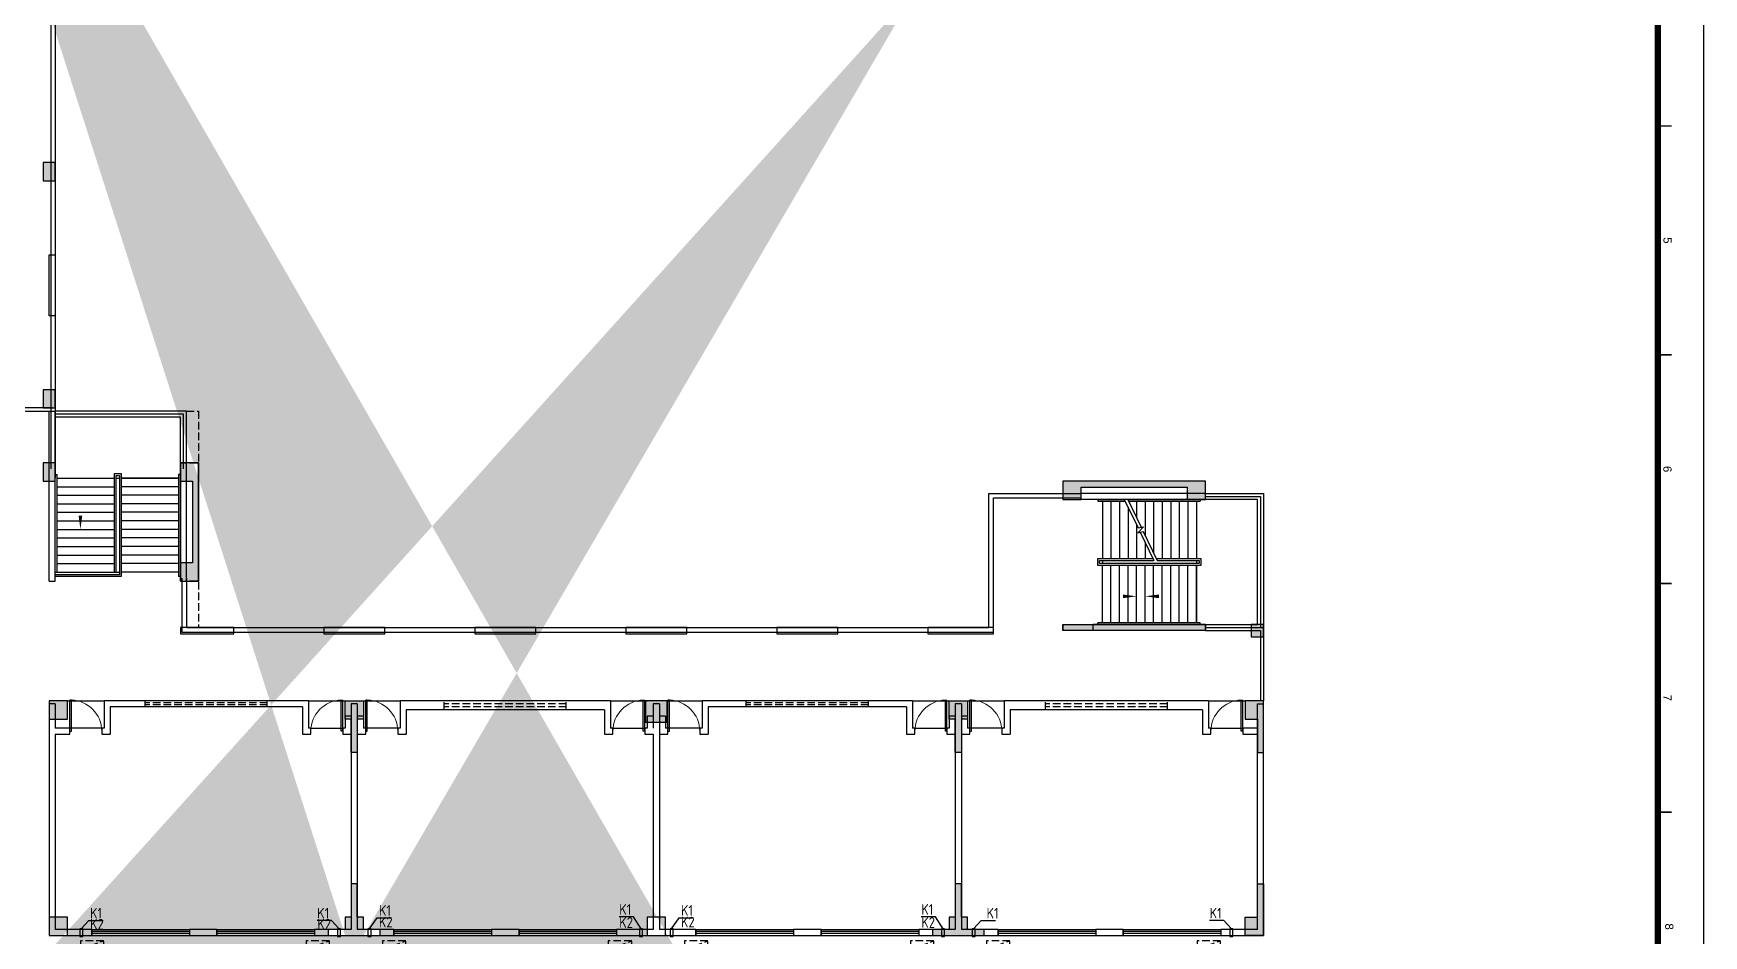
# Model space of a CAD drawing. Extents: x 129492 to 2683129, y 513162 to 1188265.
# Drawn here: x 551464 to 606205, y 578055 to 607638 of the extents above; entities that cross this region are included whole.
import ezdxf
from ezdxf.enums import TextEntityAlignment as Align

# ---------------------------------------------------------------- set-up
doc = ezdxf.new("R2010")
doc.units = 0
doc.header["$LTSCALE"] = 1000
doc.header["$MEASUREMENT"] = 0
doc.linetypes.add('DASH', pattern=[0.35, 0.25, -0.1])
for name, color, linetype in [('3#楼柱网$0$COLS', 6, 'Continuous'), ('3#楼柱网$0$COLS-HATH', 8, 'Continuous'), ('A-DOOR', 2, 'Continuous'), ('A-HRAL', 104, 'Continuous'), ('A-OVER', 23, 'Continuous'), ('A-STRS', 2, 'Continuous'), ('A-WALL', 4, 'Continuous'), ('A-WALL-HATH', 8, 'Continuous'), ('A-WIND', 2, 'Continuous'), ('G-0-XREF', 2, 'Continuous'), ('G-ANNO-INDX', 42, 'Continuous'), ('图框CCDI_B0GA1+0.00$0$G-ANNO-TEXT', 33, 'Continuous'), ('图框CCDI_B0GA1+0.00$0$G-BORD', 3, 'Continuous')]:
    doc.layers.add(name, color=color, linetype=linetype)
doc.styles.get("Standard").update_dxf_attribs({"font": 'gbenor.shx', "bigfont": 'gbcbig.shx'})
doc.styles.add('图框CCDI_B0GA1+0.00$0$CCDI_T_G01', font='arial.ttf')

# ---------------------------------------------------------------- blocks, each defined once
blk = doc.blocks.new('A$C011D5BA5')
at = {"linetype": 'DASH'}
blk.add_line((-765, -267), (0, 0), dxfattribs=at)
blk.add_lwpolyline([(-765, -267), (0, -267), (0, 0), (-765, 0)], close=True, dxfattribs=at)
blk = doc.blocks.new('KTXT')
for points in [[(348286, 545380), (348040, 545775), (347570, 545775)], [(339386, 545380), (339633, 545744), (340103, 545744)]]:
    blk.add_lwpolyline(points)
for points in [[(339336, 545130), (339436, 545130), (339436, 545380), (339336, 545380)], [(348236, 545130), (348336, 545130), (348336, 545380), (348236, 545380)]]:
    blk.add_lwpolyline(points, close=True)
at = {"ltscale": 5}
for p in [(340577, 544984), (347978, 544984)]:
    blk.add_blockref('A$C011D5BA5', p, dxfattribs=at)
for s, p in [('K1', (339692, 545809)), ('K2', (339692, 545425)), ('K1', (347570, 545840)), ('K2', (347570, 545411))]:
    blk.add_text(s, height=350).set_placement(p)
blk = doc.blocks.new('13')
for points in [[(0, 0), (100, 0), (100, 250), (0, 250)], [(8450, 0), (8550, 0), (8550, 250), (8450, 250)]]:
    blk.add_lwpolyline(points, close=True)
for points in [[(50, 250), (297, 520), (766, 520)], [(8500, 250), (8253, 520), (7784, 520)]]:
    blk.add_lwpolyline(points)
at = {"ltscale": 5}
for p in [(791, -146), (8192, -146)]:
    blk.add_blockref('A$C011D5BA5', p, dxfattribs=at)
for s, p in [('K1', (339, 585)), ('K2', (339, 225)), ('K1', (7784, 585)), ('K2', (7788, 225))]:
    blk.add_text(s, height=350).set_placement(p)
blk = doc.blocks.new('12')
for points in [[(-8550, 0), (-8450, 0), (-8450, 250), (-8550, 250)], [(-100, 0), (0, 0), (0, 250), (-100, 250)]]:
    blk.add_lwpolyline(points, close=True)
for points in [[(-8500, 250), (-8253, 520), (-7784, 520)], [(-50, 250), (-297, 520), (-766, 520)]]:
    blk.add_lwpolyline(points)
at = {"ltscale": 5}
for p in [(-7309, -146), (-408, -146)]:
    blk.add_blockref('A$C011D5BA5', p, dxfattribs=at)
for p in [(-8077, 585), (-766, 585)]:
    blk.add_text('K1', height=350).set_placement(p)
blk = doc.blocks.new('ktw1')
for name, p in [('13', (24300, -41425)), ('KTXT', (-305586, -586557)), ('KTXT', (-295686, -586557)), ('12', (62100, -41425))]:
    blk.add_blockref(name, p)
blk = doc.blocks.new('图框CCDI_B0GA1+0.00')
at = {"layer": '图框CCDI_B0GA1+0.00$0$G-BORD'}
blk.add_lwpolyline([(0, 59400), (84100, 59400), (84100, 0), (0, 0)], close=True, dxfattribs=at)
at = {"layer": '图框CCDI_B0GA1+0.00$0$G-BORD', "const_width": 140}
blk.add_lwpolyline([(3300, 58400), (83100, 58400), (83100, 1000), (3300, 1000)], close=True, dxfattribs=at)
at = {"layer": '图框CCDI_B0GA1+0.00$0$G-BORD', "const_width": 35}
for points in [[(23300, 58400), (23300, 58700)], [(28300, 58400), (28300, 58700)], [(33300, 58400), (33300, 58700)], [(38300, 58400), (38300, 58700)]]:
    blk.add_lwpolyline(points, dxfattribs=at)
at = {"layer": '图框CCDI_B0GA1+0.00$0$G-ANNO-TEXT', "style": '图框CCDI_B0GA1+0.00$0$CCDI_T_G01'}
for s, p in [('5', (25800, 58613)), ('6', (30800, 58610)), ('7', (35800, 58612)), ('8', (40800, 58650))]:
    blk.add_text(s, height=180, dxfattribs=at).set_placement(p, align=Align.MIDDLE_CENTER)
blk = doc.blocks.new('3#楼柱网')
at = {"layer": '3#楼柱网$0$COLS-HATH'}
h = blk.add_hatch(color=256, dxfattribs=at)
h.paths.add_polyline_path([(-28327982, 42527826), (-28328207, 42527826), (-28328207, 42528476), (-28327557, 42528476), (-28327557, 42527826), (-28327782, 42527826), (-28327782, 42526776), (-28327982, 42526776)])
h.paths.add_polyline_path([(-28294907, 42579476), (-28294157, 42579476), (-28294157, 42580226), (-28294907, 42580226)], flags=16)
h.paths.add_polyline_path([(-28314482, 42588076), (-28313282, 42588076), (-28313282, 42587876), (-28313882, 42587876), (-28313882, 42587476), (-28314282, 42587476), (-28314282, 42586826), (-28314482, 42586826)], flags=17)
h.paths.add_polyline_path([(-28275082, 42556376), (-28274682, 42556376), (-28274682, 42556776), (-28275082, 42556776)], flags=17)
h.paths.add_polyline_path([(-28275082, 42523476), (-28274682, 42523476), (-28274682, 42523876), (-28275082, 42523876)], flags=17)
h.paths.add_polyline_path([(-28314682, 42543026), (-28314282, 42543026), (-28314282, 42543626), (-28314682, 42543626)], flags=17)
h.paths.add_polyline_path([(-28318582, 42542976), (-28317882, 42542976), (-28317882, 42543676), (-28318582, 42543676)], flags=17)
h.paths.add_polyline_path([(-28325382, 42543026), (-28324782, 42543026), (-28324782, 42543626), (-28325382, 42543626)], flags=17)
h.paths.add_polyline_path([(-28325382, 42534626), (-28325382, 42536226), (-28325182, 42536226), (-28325182, 42535226), (-28324782, 42535226), (-28324782, 42534826), (-28323682, 42534826), (-28323682, 42534626)], flags=17)
h.paths.add_polyline_path([(-28318082, 42533926), (-28317682, 42533926), (-28317682, 42534526), (-28318082, 42534526)], flags=17)
h.paths.add_polyline_path([(-28314682, 42533926), (-28314282, 42533926), (-28314282, 42534526), (-28314682, 42534526)], flags=17)
h.paths.add_polyline_path([(-28314682, 42534626), (-28314282, 42534626), (-28314282, 42535226), (-28314682, 42535226)], flags=17)
h.paths.add_polyline_path([(-28318482, 42534626), (-28317882, 42534626), (-28317882, 42535226), (-28318482, 42535226)], flags=17)
h.paths.add_polyline_path([(-28328732, 42520776), (-28327032, 42520776), (-28327032, 42520976), (-28327582, 42520976), (-28327582, 42521376), (-28327782, 42521376), (-28327982, 42521376), (-28327982, 42521376), (-28328182, 42521376), (-28328182, 42520976), (-28328732, 42520976)])
h.paths.add_polyline_path([(-28314682, 42524976), (-28314282, 42524976), (-28314282, 42525576), (-28314682, 42525576)], flags=17)
h.paths.add_polyline_path([(-28285532, 42513676), (-28283832, 42513676), (-28283832, 42513876), (-28284382, 42513876), (-28284382, 42514276), (-28284582, 42514276), (-28284582, 42515376), (-28284782, 42515376), (-28284782, 42514276), (-28284982, 42514276), (-28284982, 42513876), (-28285532, 42513876)], flags=17)
h.paths.add_polyline_path([(-28305332, 42513676), (-28303632, 42513676), (-28303632, 42513876), (-28304182, 42513876), (-28304182, 42514276), (-28304382, 42514276), (-28304382, 42515376), (-28304582, 42515376), (-28304582, 42514276), (-28304782, 42514276), (-28304782, 42513876), (-28305332, 42513876)], flags=17)
h.paths.add_polyline_path([(-28309782, 42528656), (-28309782, 42525576), (-28310182, 42525576), (-28310182, 42524976), (-28309582, 42524976), (-28309582, 42529256), (-28310182, 42529256), (-28310182, 42528656)], flags=17)
h.paths.add_polyline_path([(-28281262, 42528576), (-28281262, 42528576), (-28281262, 42528576), (-28281262, 42527976), (-28280662, 42527976), (-28280662, 42528376), (-28277182, 42528376), (-28277182, 42527976), (-28276582, 42527976), (-28276582, 42528576)], flags=17)
h.paths.add_polyline_path([(-28314682, 42528656), (-28314282, 42528656), (-28314282, 42529256), (-28314682, 42529256)], flags=17)
h.paths.add_polyline_path([(-28318482, 42527876), (-28317882, 42527876), (-28317882, 42528476), (-28318482, 42528476)], flags=17)
h.paths.add_polyline_path([(-28274682, 42521376), (-28275282, 42521376), (-28275282, 42520776), (-28274882, 42520776), (-28274882, 42519676), (-28274682, 42519676), (-28274682, 42520776)], flags=17)
h.paths.add_polyline_path([(-28337882, 42528476), (-28337282, 42528476), (-28337282, 42527876), (-28337682, 42527876), (-28337682, 42526776), (-28337882, 42526776), (-28337882, 42527876)])
h.paths.add_polyline_path([(-28337882, 42520776), (-28337282, 42520776), (-28337282, 42521376), (-28337682, 42521376), (-28337682, 42522476), (-28337882, 42522476), (-28337882, 42521376)])
h.paths.add_polyline_path([(-28318082, 42513676), (-28318082, 42515676), (-28317782, 42515676), (-28317782, 42513676)])
h.paths.add_polyline_path([(-28304782, 42521376), (-28304182, 42521376), (-28304182, 42520776), (-28304382, 42520776), (-28304382, 42519676), (-28304582, 42519676), (-28304582, 42520776), (-28304782, 42520776)], flags=17)
h.paths.add_polyline_path([(-28284982, 42521376), (-28284382, 42521376), (-28284382, 42520776), (-28284582, 42520776), (-28284582, 42519676), (-28284782, 42519676), (-28284782, 42520776), (-28284982, 42520776)], flags=17)
h.paths.add_polyline_path([(-28294932, 42520676), (-28294232, 42520676), (-28294232, 42521376), (-28294932, 42521376)], flags=17)
h.paths.add_polyline_path([(-28314482, 42520776), (-28313882, 42520776), (-28313882, 42521376), (-28314482, 42521376)], flags=17)
h.paths.add_polyline_path([(-28318482, 42520776), (-28317882, 42520776), (-28317882, 42521376), (-28318482, 42521376)], flags=17)
h.paths.add_polyline_path([(-28294882, 42513676), (-28294282, 42513676), (-28294282, 42514276), (-28294882, 42514276)], flags=17)
h.paths.add_polyline_path([(-28314482, 42513676), (-28313882, 42513676), (-28313882, 42514276), (-28314482, 42514276)])
h.paths.add_polyline_path([(-28328732, 42563776), (-28327032, 42563776), (-28327032, 42563576), (-28327582, 42563576), (-28327582, 42563176), (-28327782, 42563176), (-28327982, 42563176), (-28327982, 42563176), (-28328182, 42563176), (-28328182, 42563576), (-28328732, 42563576)])
h.paths.add_polyline_path([(-28278482, 42579476), (-28277982, 42579476), (-28277982, 42579976), (-28278482, 42579976), (-28278482, 42579676), (-28279682, 42579676), (-28279682, 42579476)], flags=17)
h.paths.add_polyline_path([(-28325382, 42549926), (-28325382, 42548326), (-28325182, 42548326), (-28325182, 42549326), (-28324782, 42549326), (-28324782, 42549726), (-28323682, 42549726), (-28323682, 42549926)], flags=17)
h.paths.add_polyline_path([(-28285532, 42546576), (-28283832, 42546576), (-28283832, 42546776), (-28284382, 42546776), (-28284382, 42547176), (-28284582, 42547176), (-28284582, 42548276), (-28284782, 42548276), (-28284782, 42547176), (-28284982, 42547176), (-28284982, 42546776), (-28285532, 42546776)], flags=17)
h.paths.add_polyline_path([(-28309782, 42561476), (-28309782, 42558796), (-28310182, 42558796), (-28310182, 42558196), (-28309582, 42558196), (-28309582, 42562076), (-28310182, 42562076), (-28310182, 42561476)], flags=17)
h.paths.add_polyline_path([(-28281262, 42561476), (-28281262, 42561476), (-28281262, 42561476), (-28281262, 42560876), (-28280662, 42560876), (-28280662, 42561276), (-28277182, 42561276), (-28277182, 42560876), (-28276582, 42560876), (-28276582, 42561476)], flags=17)
h.paths.add_polyline_path([(-28318082, 42563876), (-28317682, 42563876), (-28317682, 42564476), (-28318082, 42564476)], flags=17)
h.paths.add_polyline_path([(-28314682, 42563876), (-28314282, 42563876), (-28314282, 42564476), (-28314682, 42564476)], flags=17)
h.paths.add_polyline_path([(-28322370, 42584799), (-28322052, 42585042), (-28321688, 42584565), (-28322005, 42584322)], flags=17)
h.paths.add_polyline_path([(-28274682, 42554276), (-28275282, 42554276), (-28275282, 42553676), (-28274882, 42553676), (-28274882, 42552576), (-28274682, 42552576), (-28274682, 42553676)], flags=17)
h.paths.add_polyline_path([(-28304782, 42554276), (-28304182, 42554276), (-28304182, 42553676), (-28304382, 42553676), (-28304382, 42552576), (-28304582, 42552576), (-28304582, 42553676), (-28304782, 42553676)], flags=17)
h.paths.add_polyline_path([(-28284982, 42554276), (-28284382, 42554276), (-28284382, 42553676), (-28284582, 42553676), (-28284582, 42552576), (-28284782, 42552576), (-28284782, 42553676), (-28284982, 42553676)], flags=17)
h.paths.add_polyline_path([(-28294932, 42553576), (-28294232, 42553576), (-28294232, 42554276), (-28294932, 42554276)], flags=17)
h.paths.add_polyline_path([(-28314482, 42553676), (-28313882, 42553676), (-28313882, 42554276), (-28314482, 42554276)], flags=17)
h.paths.add_polyline_path([(-28337882, 42556076), (-28337282, 42556076), (-28337282, 42556676), (-28337682, 42556676), (-28337682, 42557776), (-28337882, 42557776), (-28337882, 42556676)])
h.paths.add_polyline_path([(-28327982, 42556726), (-28328207, 42556726), (-28328207, 42556076), (-28327557, 42556076), (-28327557, 42556726), (-28327782, 42556726), (-28327782, 42557776), (-28327982, 42557776)])
h.paths.add_polyline_path([(-28318482, 42556076), (-28317882, 42556076), (-28317882, 42556676), (-28318482, 42556676)], flags=17)
h.paths.add_polyline_path([(-28318482, 42549326), (-28317882, 42549326), (-28317882, 42549926), (-28318482, 42549926)], flags=17)
h.paths.add_polyline_path([(-28274682, 42546576), (-28275282, 42546576), (-28275282, 42547176), (-28274882, 42547176), (-28274882, 42548276), (-28274682, 42548276), (-28274682, 42547176)], flags=17)
h.paths.add_polyline_path([(-28305332, 42546576), (-28303632, 42546576), (-28303632, 42546776), (-28304182, 42546776), (-28304182, 42547176), (-28304382, 42547176), (-28304382, 42548276), (-28304582, 42548276), (-28304582, 42547176), (-28304782, 42547176), (-28304782, 42546776), (-28305332, 42546776)], flags=16)
h.paths.add_polyline_path([(-28294882, 42546576), (-28294282, 42546576), (-28294282, 42547176), (-28294882, 42547176)], flags=17)
h.paths.add_polyline_path([(-28314482, 42546576), (-28313882, 42546576), (-28313882, 42547176), (-28314482, 42547176)], flags=17)
h.paths.add_polyline_path([(-28314682, 42571326), (-28314282, 42571326), (-28314282, 42571926), (-28314682, 42571926)], flags=17)
h.paths.add_polyline_path([(-28314682, 42561476), (-28314282, 42561476), (-28314282, 42562076), (-28314682, 42562076)], flags=17)
h.paths.add_polyline_path([(-28304782, 42579476), (-28304182, 42579476), (-28304182, 42580076), (-28304382, 42580076), (-28304382, 42581176), (-28304582, 42581176), (-28304582, 42580076), (-28304782, 42580076)], flags=17)
h.paths.add_polyline_path([(-28284382, 42579676), (-28284382, 42580076), (-28284582, 42580076), (-28284582, 42581176), (-28284782, 42581176), (-28284782, 42580076), (-28284982, 42580076), (-28284982, 42579476), (-28283982, 42579476), (-28283982, 42579676)], flags=17)
h.paths.add_polyline_path([(-28314482, 42579476), (-28313882, 42579476), (-28313882, 42580076), (-28314482, 42580076)], flags=17)
h.paths.add_polyline_path([(-28318082, 42571326), (-28317682, 42571326), (-28317682, 42571926), (-28318082, 42571926)], flags=17)
h.paths.add_polyline_path([(-28337882, 42563776), (-28337282, 42563776), (-28337282, 42563176), (-28337682, 42563176), (-28337682, 42562076), (-28337882, 42562076), (-28337882, 42563176)])
h.paths.add_polyline_path([(-28318482, 42563176), (-28317882, 42563176), (-28317882, 42563776), (-28318482, 42563776)], flags=17)
h.paths.add_polyline_path([(-28304782, 42588076), (-28304182, 42588076), (-28304182, 42587476), (-28304382, 42587476), (-28304382, 42586376), (-28304582, 42586376), (-28304582, 42587476), (-28304782, 42587476)], flags=17)
h.paths.add_polyline_path([(-28284982, 42588076), (-28284382, 42588076), (-28284382, 42587476), (-28284582, 42587476), (-28284582, 42586376), (-28284782, 42586376), (-28284782, 42587476), (-28284982, 42587476)], flags=17)
h.paths.add_polyline_path([(-28294882, 42587476), (-28294282, 42587476), (-28294282, 42588076), (-28294882, 42588076)], flags=17)
h.paths.add_polyline_path([(-28274882, 42579976), (-28274882, 42581176), (-28274682, 42581176), (-28274682, 42579476), (-28275182, 42579476), (-28275182, 42579976)], flags=17)
edge = h.paths.add_edge_path(flags=17)
edge.add_line((-28281262, 42523676), (-28276582, 42523676))
edge.add_line((-28276582, 42523676), (-28276582, 42523876))
edge.add_line((-28276582, 42523876), (-28276982, 42523876))
edge.add_line((-28276982, 42523876), (-28280862, 42523876))
edge.add_line((-28280862, 42523876), (-28281262, 42523876))
edge.add_line((-28281262, 42523876), (-28281262, 42523676))
edge.add_line((-28281262, 42523676), (-28280862, 42523676))
h.paths.add_polyline_path([(-28281262, 42556776), (-28280862, 42556776), (-28276982, 42556776), (-28276582, 42556776), (-28276582, 42556576), (-28281262, 42556576)], flags=17)
h.paths.add_polyline_path([(-28278182, 42586776), (-28278382, 42586776), (-28278382, 42586376), (-28277982, 42586376), (-28277982, 42587676), (-28277982, 42588076), (-28278382, 42588076), (-28278382, 42587676), (-28278182, 42587676)], flags=17)
edge = h.paths.add_edge_path(flags=17)
edge.add_line((-28274682, 42587176), (-28274682, 42585476))
edge.add_line((-28274682, 42585476), (-28274882, 42585476))
edge.add_line((-28274882, 42585476), (-28274882, 42586776))
edge.add_line((-28274882, 42586776), (-28275082, 42586776))
edge.add_line((-28275082, 42586776), (-28275082, 42587176))
edge.add_line((-28275082, 42587176), (-28274682, 42587176))
edge.add_line((-28274682, 42587176), (-28274682, 42586776))
edge = h.paths.add_edge_path(flags=17)
edge.add_line((-28318082, 42580076), (-28318082, 42579476))
edge.add_line((-28318082, 42579476), (-28317682, 42579476))
edge.add_line((-28317682, 42579476), (-28317682, 42580076))
edge.add_line((-28317682, 42580076), (-28317882, 42580076))
edge.add_line((-28317882, 42580076), (-28317882, 42581176))
edge.add_line((-28317882, 42581176), (-28318082, 42581176))
edge.add_line((-28318082, 42581176), (-28318082, 42579476))
h.paths.add_polyline_path([(-28318082, 42579476), (-28317682, 42579476), (-28317682, 42580076), (-28317882, 42580076), (-28317882, 42581176), (-28318082, 42581176)], flags=16)
edge = h.paths.add_edge_path()
edge.add_line((-28324782, 42534626), (-28324782, 42534626))
edge.add_line((-28324782, 42534626), (-28325382, 42534626))
edge.add_line((-28325382, 42534626), (-28325382, 42535226))
edge.add_line((-28281262, 42523876), (-28281262, 42523676))
edge.add_line((-28274782, 42513676), (-28275682, 42513676))
edge.add_line((-28275682, 42513676), (-28275682, 42513876))
edge.add_line((-28275682, 42513876), (-28275282, 42513876))
edge.add_line((-28275282, 42513876), (-28275282, 42514276))
edge.add_line((-28275282, 42514276), (-28274882, 42514276))
edge.add_line((-28274882, 42514276), (-28274882, 42515376))
edge.add_line((-28274882, 42515376), (-28274682, 42515376))
edge.add_line((-28274682, 42515376), (-28274682, 42514276))
edge.add_line((-28274682, 42514276), (-28274682, 42513676))
edge.add_line((-28274682, 42513676), (-28275282, 42513676))
edge.add_line((-28318082, 42588076), (-28317718, 42587599))
edge.add_line((-28317718, 42587599), (-28318036, 42587356))
edge.add_line((-28318036, 42587356), (-28318400, 42587833))
edge.add_line((-28318400, 42587833), (-28318082, 42588076))
edge.add_line((-28304782, 42546576), (-28304182, 42546576))
edge.add_line((-28284982, 42579476), (-28284382, 42579476))
at = {"layer": '3#楼柱网$0$COLS'}
for points in [[(-28314682, 42571326), (-28314282, 42571326), (-28314282, 42571926), (-28314682, 42571926)], [(-28314682, 42563876), (-28314282, 42563876), (-28314282, 42564476), (-28314682, 42564476)], [(-28314682, 42561476), (-28314282, 42561476), (-28314282, 42562076), (-28314682, 42562076)], [(-28275082, 42556376), (-28274682, 42556376), (-28274682, 42556776), (-28275082, 42556776)], [(-28314482, 42553676), (-28313882, 42553676), (-28313882, 42554276), (-28314482, 42554276)], [(-28294932, 42553576), (-28294232, 42553576), (-28294232, 42554276), (-28294932, 42554276)], [(-28314482, 42546576), (-28313882, 42546576), (-28313882, 42547176), (-28314482, 42547176)], [(-28294882, 42546576), (-28294282, 42546576), (-28294282, 42547176), (-28294882, 42547176)]]:
    blk.add_lwpolyline(points, close=True, dxfattribs=at)
for points in [[(-28309782, 42561476), (-28309782, 42558796), (-28310182, 42558796), (-28310182, 42558196), (-28309582, 42558196), (-28309582, 42562076), (-28309582, 42562076), (-28310182, 42562076), (-28310182, 42561476), (-28309782, 42561476)], [(-28281262, 42561476), (-28281262, 42561476), (-28281262, 42561476), (-28281262, 42560876), (-28280662, 42560876), (-28280662, 42561276), (-28277182, 42561276), (-28277182, 42560876), (-28276582, 42560876), (-28276582, 42561476), (-28281262, 42561476)], [(-28281262, 42556576), (-28281262, 42556776), (-28280862, 42556776), (-28280862, 42556776), (-28276982, 42556776), (-28276982, 42556776), (-28276582, 42556776), (-28276582, 42556576), (-28281262, 42556576)], [(-28281262, 42556776), (-28281262, 42556576)], [(-28304782, 42554276), (-28304182, 42554276), (-28304182, 42553676), (-28304382, 42553676), (-28304382, 42552576), (-28304582, 42552576), (-28304582, 42553676), (-28304782, 42553676), (-28304782, 42554276)], [(-28284982, 42554276), (-28284382, 42554276), (-28284382, 42553676), (-28284582, 42553676), (-28284582, 42552576), (-28284782, 42552576), (-28284782, 42553676), (-28284982, 42553676), (-28284982, 42554276)], [(-28274682, 42554276), (-28275282, 42554276), (-28275282, 42553676), (-28274882, 42553676), (-28274882, 42552576), (-28274682, 42552576), (-28274682, 42553676), (-28274682, 42553676), (-28274682, 42554276)], [(-28305332, 42546576), (-28303632, 42546576), (-28303632, 42546776), (-28304182, 42546776), (-28304182, 42547176), (-28304382, 42547176), (-28304382, 42548276), (-28304582, 42548276), (-28304582, 42547176), (-28304782, 42547176), (-28304782, 42546776), (-28305332, 42546776), (-28305332, 42546576)], [(-28285532, 42546576), (-28283832, 42546576), (-28283832, 42546776), (-28284382, 42546776), (-28284382, 42547176), (-28284582, 42547176), (-28284582, 42548276), (-28284782, 42548276), (-28284782, 42547176), (-28284982, 42547176), (-28284982, 42546776), (-28285532, 42546776), (-28285532, 42546576)], [(-28274682, 42546576), (-28275282, 42546576), (-28275282, 42547176), (-28274882, 42547176), (-28274882, 42548276), (-28274682, 42548276), (-28274682, 42547176), (-28274682, 42547176), (-28274682, 42546576)]]:
    blk.add_lwpolyline(points, dxfattribs=at)
blk = doc.blocks.new('ggfd')
at = {"layer": 'G-0-XREF', "ltscale": 5}
for points in [[(23300, 53125), (23300, 55125), (23500, 55125), (23500, 53125)], [(27600, 42700), (29350, 42700), (29350, 42900), (27600, 42900)], [(32300, 42700), (34300, 42700), (34300, 42900), (32300, 42900)], [(37250, 42700), (39250, 42700), (39250, 42900), (37250, 42900)], [(42200, 42700), (44200, 42700), (44200, 42900), (42200, 42900)], [(47150, 42700), (49150, 42700), (49150, 42900), (47150, 42900)], [(52100, 42700), (54250, 42700), (54250, 42900), (52100, 42900)]]:
    blk.add_lwpolyline(points, close=True, dxfattribs=at)
blk = doc.blocks.new('$TCHSYS$WIN2D')
for p, q in [((-0.5, 0.5), (0.5, 0.5)), ((-0.5, 0.5), (-0.5, -0.5)), ((0.5, 0.5), (0.5, -0.5)), ((0.5, 0.167), (-0.5, 0.167)), ((0.5, -0.167), (-0.5, -0.167)), ((-0.5, -0.5), (0.5, -0.5))]:
    blk.add_line(p, q)
blk = doc.blocks.new('$DorLib2D$00000001')
for p, q in [((0.45, 0.975), (0.5, 0.975)), ((0.45, 0), (0.45, 0.975)), ((0.5, 0), (0.5, 0.975)), ((0.5, 0), (0.45, 0))]:
    blk.add_line(p, q)
at = {"lineweight": 13}
blk.add_arc((0.475, 0), 0.975, 91.4693, 180, dxfattribs=at)

msp = doc.modelspace()

# ---------------------------------------------------------------- hatches: boundary and pattern name
at = {"layer": 'A-WALL-HATH'}
msp.add_hatch(color=256, dxfattribs=at).paths.add_polyline_path([(589880, 588255), (586200, 588255), (586200, 588055), (589880, 588055)])

# ---------------------------------------------------------------- linework, layer by layer
at = {"ltscale": 5}
for p, q in [((552080, 595355), (548380, 595355)), ((548580, 595255), (552180, 595255))]:
    msp.add_line(p, q, dxfattribs=at)
at = {"layer": 'A-DOOR'}
for p, q in [((553705, 584855), (552655, 584855)), ((560555, 584855), (561605, 584855)), ((563405, 584855), (562355, 584855)), ((570455, 584855), (571505, 584855)), ((573305, 584855), (572255, 584855)), ((580355, 584855), (581405, 584855)), ((583205, 584855), (582155, 584855)), ((590055, 584855), (591105, 584855))]:
    msp.add_line(p, q, dxfattribs=at)
at = {"layer": 'A-HRAL', "ltscale": 5}
for points in [[(591630, 610955), (591630, 609105), (552030, 609105), (552030, 593355)], [(591780, 610955), (591780, 608955), (552180, 608955), (552180, 593455)], [(556480, 593555), (556480, 595255), (552180, 595255)], [(556380, 593355), (556380, 595155), (552180, 595155)], [(556280, 593355), (556280, 595055)], [(556330, 589775), (556330, 588005), (582930, 588005), (582930, 592405), (585800, 592405)], [(556480, 589775), (556480, 588155), (582780, 588155), (582780, 592555), (585800, 592555)], [(589880, 592555), (591680, 592555), (591780, 592555), (591780, 588055)], [(589880, 592455), (591680, 592455), (591680, 588155)], [(589880, 588155), (591780, 588155), (591780, 585755)], [(589880, 588055), (591680, 588055), (591680, 585755)]]:
    msp.add_lwpolyline(points, dxfattribs=at)
at = {"layer": 'A-OVER', "linetype": 'DASH'}
msp.add_lwpolyline([(556480, 595255), (556880, 595255), (556880, 588155)], dxfattribs=at)
at = {"layer": 'A-STRS'}
for p, q in [((556280, 595055), (552180, 595055)), ((552180, 595055), (552180, 593175)), ((556280, 593175), (556280, 595055)), ((552180, 589975), (552180, 593175)), ((552180, 593175), (552240, 593175)), ((552180, 593175), (552180, 593055)), ((552180, 589975), (552180, 593055)), ((552240, 589975), (552240, 593175)), ((552240, 593055), (554120, 593055)), ((552240, 593055), (554120, 593055)), ((554120, 589975), (554120, 593205)), ((554120, 593205), (554340, 593205)), ((554180, 589975), (554180, 593145)), ((554180, 593145), (554280, 593145)), ((554180, 589975), (554180, 593055)), ((554180, 593055), (554280, 593055)), ((554280, 593145), (554280, 589885)), ((554280, 593055), (554280, 589975)), ((554340, 593205), (554340, 589825)), ((556220, 593055), (554340, 593055)), ((554340, 593055), (556220, 593055)), ((556220, 593175), (556220, 589825)), ((556280, 593175), (556220, 593175)), ((556280, 593175), (556280, 589825)), ((556280, 593055), (556280, 593175)), ((556280, 593055), (556280, 589975)), ((552240, 592775), (554120, 592775)), ((552240, 592495), (554120, 592495)), ((556220, 592775), (554340, 592775)), ((556220, 592495), (554340, 592495)), ((586350, 592355), (587219, 592355)), ((586350, 592355), (586350, 592295)), ((586500, 592355), (587219, 592355)), ((587219, 592355), (587670, 591426)), ((587330, 592355), (589580, 592355)), ((587330, 592355), (587771, 591446)), ((587330, 592355), (589700, 592355)), ((589700, 592355), (589580, 592355)), ((589700, 592355), (589700, 592295)), ((591580, 592355), (589700, 592355)), ((591580, 588255), (591580, 592355)), ((552240, 592215), (554120, 592215)), ((552240, 591935), (554120, 591935)), ((556220, 592215), (554340, 592215)), ((556220, 591935), (554340, 591935)), ((586350, 592295), (587248, 592295)), ((586500, 592295), (586500, 590415)), ((586780, 592295), (586780, 590415)), ((587060, 592295), (587060, 590415)), ((587340, 592107), (587340, 590415)), ((587359, 592295), (589700, 592295)), ((587620, 592295), (587620, 591758)), ((587900, 592295), (587900, 591181)), ((588180, 592295), (588180, 590604)), ((588460, 592295), (588460, 590415)), ((588740, 592295), (588740, 590415)), ((589020, 592295), (589020, 590415)), ((589300, 592295), (589300, 590415)), ((589580, 592295), (589580, 590415)), ((589580, 592295), (589580, 590415)), ((552240, 591655), (554120, 591655)), ((552240, 591375), (554120, 591375)), ((556220, 591655), (554340, 591655)), ((556220, 591375), (554340, 591375)), ((587620, 591529), (587620, 590415)), ((587845, 591460), (587658, 591267)), ((587658, 591267), (587841, 591302)), ((587670, 591426), (587845, 591460)), ((587739, 591283), (588189, 590355)), ((587841, 591302), (588300, 590355)), ((552240, 591095), (554120, 591095)), ((552240, 590815), (554120, 590815)), ((556220, 591095), (554340, 591095)), ((556220, 590815), (554340, 590815)), ((587900, 590952), (587900, 590415)), ((552240, 590535), (554120, 590535)), ((552240, 590255), (554120, 590255)), ((556220, 590535), (554340, 590535)), ((556220, 590255), (554340, 590255)), ((586350, 590195), (586350, 590415)), ((586350, 590415), (588160, 590415)), ((589730, 590195), (586350, 590195)), ((586410, 590255), (586410, 590355)), ((586410, 590355), (588189, 590355)), ((589670, 590255), (586410, 590255)), ((586500, 590355), (588189, 590355)), ((586500, 590355), (586500, 590255)), ((589580, 590255), (586500, 590255)), ((586500, 588315), (586500, 590195)), ((586780, 588315), (586780, 590195)), ((587060, 588315), (587060, 590195)), ((587340, 588315), (587340, 590195)), ((587620, 588315), (587620, 590195)), ((587900, 588315), (587900, 590195)), ((588180, 588315), (588180, 590195)), ((588271, 590415), (589730, 590415)), ((588300, 590355), (589580, 590355)), ((588300, 590355), (589670, 590355)), ((588460, 588315), (588460, 590195)), ((588740, 588315), (588740, 590195)), ((589020, 588315), (589020, 590195)), ((589300, 588315), (589300, 590195)), ((589580, 590355), (589580, 590255)), ((589580, 588315), (589580, 590195)), ((589580, 590195), (589580, 588315)), ((589670, 590355), (589670, 590255)), ((589730, 590415), (589730, 590195)), ((552180, 589975), (552240, 589975)), ((552180, 589975), (552240, 589975)), ((554280, 589885), (552180, 589885)), ((552180, 589825), (552180, 589885)), ((554340, 589825), (552180, 589825)), ((552240, 589975), (554120, 589975)), ((554120, 589975), (554180, 589975)), ((554120, 589975), (554180, 589975)), ((554180, 589975), (554280, 589975)), ((556220, 589975), (554340, 589975)), ((556280, 589825), (556220, 589825)), ((589700, 588315), (586350, 588315)), ((586350, 588255), (586350, 588315)), ((589700, 588255), (586350, 588255)), ((589580, 588255), (586500, 588255)), ((589580, 588255), (589700, 588255)), ((589700, 588255), (589700, 588315)), ((589700, 588255), (591580, 588255))]:
    msp.add_line(p, q, dxfattribs=at)
at = {"layer": 'A-WALL'}
for p, q in [((551980, 589675), (551980, 595255)), ((551980, 595255), (552180, 595255)), ((552180, 589675), (552180, 595255)), ((556280, 589675), (556280, 593555)), ((556280, 593555), (556480, 593555)), ((556480, 589675), (556480, 593555)), ((589880, 592555), (585800, 592555)), ((585800, 592355), (585800, 592555)), ((589880, 592355), (585800, 592355)), ((589880, 592355), (589880, 592555)), ((551980, 589675), (552180, 589675)), ((556280, 589675), (556480, 589675)), ((589880, 588255), (586200, 588255)), ((586200, 588055), (586200, 588255)), ((589880, 588055), (586200, 588055)), ((589880, 588055), (589880, 588255)), ((553780, 585755), (553780, 584855)), ((560480, 585755), (553780, 585755)), ((560480, 585755), (560480, 584855)), ((563480, 585755), (563480, 584855)), ((570380, 585755), (563480, 585755)), ((570380, 585755), (570380, 584855)), ((573380, 585755), (573380, 584855)), ((580280, 585755), (573380, 585755)), ((580280, 585755), (580280, 584855)), ((583280, 585755), (583280, 584855)), ((589980, 585755), (583280, 585755)), ((589980, 585755), (589980, 584855)), ((551980, 585655), (551980, 584755)), ((552180, 585655), (551980, 585655)), ((552180, 585655), (552180, 584855)), ((553980, 585555), (553980, 584655)), ((560280, 585555), (553980, 585555)), ((560280, 585555), (560280, 584655)), ((561680, 585255), (561680, 584855)), ((561880, 585255), (561680, 585255)), ((561880, 585655), (561880, 578255)), ((562080, 585655), (561880, 585655)), ((561880, 585255), (561880, 584655)), ((562080, 585655), (562080, 578255)), ((562080, 585255), (562080, 584655)), ((562280, 585255), (562080, 585255)), ((562280, 585255), (562280, 584855)), ((563680, 585455), (563680, 584655)), ((570180, 585455), (563680, 585455)), ((570180, 585455), (570180, 584655)), ((571580, 585255), (571580, 584855)), ((571780, 585255), (571580, 585255)), ((571780, 585655), (571780, 584855)), ((571980, 585655), (571780, 585655)), ((571780, 585255), (571780, 584855)), ((571980, 585655), (571980, 584755)), ((571980, 585255), (571980, 584655)), ((572180, 585255), (571980, 585255)), ((572180, 585255), (572180, 584855)), ((573580, 585555), (573580, 584655)), ((580080, 585555), (573580, 585555)), ((580080, 585555), (580080, 584655)), ((581480, 585255), (581480, 584855)), ((581680, 585255), (581480, 585255)), ((581680, 585655), (581680, 578255)), ((581880, 585655), (581680, 585655)), ((581680, 585255), (581680, 584655)), ((581880, 585655), (581880, 578255)), ((581880, 585255), (581880, 584655)), ((582080, 585255), (581880, 585255)), ((582080, 585255), (582080, 584855)), ((583480, 585455), (583480, 584655)), ((589780, 585455), (583480, 585455)), ((589780, 585455), (589780, 584655)), ((591580, 578255), (591580, 585655)), ((591580, 585655), (591780, 585655)), ((591780, 578055), (591780, 585655)), ((551980, 584755), (551980, 578055)), ((552655, 584855), (552180, 584855)), ((552180, 584655), (552655, 584655)), ((552180, 584655), (552180, 578255)), ((552655, 584655), (552655, 584855)), ((553780, 584855), (553705, 584855)), ((553705, 584855), (553705, 584655)), ((553705, 584655), (553980, 584655)), ((560280, 584655), (560555, 584655)), ((560555, 584855), (560480, 584855)), ((560555, 584655), (560555, 584855)), ((561680, 584855), (561605, 584855)), ((561605, 584855), (561605, 584655)), ((561605, 584655), (561880, 584655)), ((562080, 584655), (562355, 584655)), ((562355, 584855), (562280, 584855)), ((562355, 584655), (562355, 584855)), ((563480, 584855), (563405, 584855)), ((563405, 584855), (563405, 584655)), ((563405, 584655), (563680, 584655)), ((570180, 584655), (570455, 584655)), ((570455, 584855), (570380, 584855)), ((570455, 584655), (570455, 584855)), ((571580, 584855), (571505, 584855)), ((571505, 584855), (571505, 584655)), ((571505, 584655), (571680, 584655)), ((571680, 584655), (571780, 584655)), ((571780, 584855), (571780, 584855)), ((571780, 584655), (571780, 578255)), ((571980, 584755), (571980, 578255)), ((571980, 584655), (572255, 584655)), ((572255, 584855), (572180, 584855)), ((572255, 584655), (572255, 584855)), ((573380, 584855), (573305, 584855)), ((573305, 584855), (573305, 584655)), ((573305, 584655), (573580, 584655)), ((580080, 584655), (580355, 584655)), ((580355, 584855), (580280, 584855)), ((580355, 584655), (580355, 584855)), ((581480, 584855), (581405, 584855)), ((581405, 584855), (581405, 584655)), ((581405, 584655), (581680, 584655)), ((581880, 584655), (582155, 584655)), ((582155, 584855), (582080, 584855)), ((582155, 584655), (582155, 584855)), ((583280, 584855), (583205, 584855)), ((583205, 584855), (583205, 584655)), ((583205, 584655), (583480, 584655)), ((589780, 584655), (590055, 584655)), ((590055, 584855), (589980, 584855)), ((590055, 584655), (590055, 584855)), ((591580, 584855), (591105, 584855)), ((591105, 584855), (591105, 584655)), ((591105, 584655), (591580, 584655)), ((591580, 584655), (591580, 584855)), ((553380, 578255), (552180, 578255)), ((553380, 578055), (553380, 578255)), ((557480, 578255), (556580, 578255)), ((556580, 578255), (556580, 578055)), ((557480, 578055), (557480, 578255)), ((561880, 578255), (560680, 578255)), ((560680, 578255), (560680, 578055)), ((563280, 578255), (562080, 578255)), ((563280, 578055), (563280, 578255)), ((567380, 578255), (566480, 578255)), ((566480, 578255), (566480, 578055)), ((567380, 578055), (567380, 578255)), ((571780, 578255), (570580, 578255)), ((570580, 578255), (570580, 578055)), ((573180, 578255), (571980, 578255)), ((573180, 578055), (573180, 578255)), ((577280, 578255), (576380, 578255)), ((576380, 578255), (576380, 578055)), ((577280, 578055), (577280, 578255)), ((581680, 578255), (580480, 578255)), ((580480, 578255), (580480, 578055)), ((583080, 578255), (581880, 578255)), ((583080, 578055), (583080, 578255)), ((587180, 578255), (586280, 578255)), ((586280, 578255), (586280, 578055)), ((587180, 578055), (587180, 578255)), ((591580, 578255), (590380, 578255)), ((590380, 578255), (590380, 578055)), ((551980, 578055), (553380, 578055)), ((556580, 578055), (557480, 578055)), ((560680, 578055), (561980, 578055)), ((561980, 578055), (563280, 578055)), ((566480, 578055), (567380, 578055)), ((570580, 578055), (571880, 578055)), ((571880, 578055), (573180, 578055)), ((576380, 578055), (577280, 578055)), ((580480, 578055), (581780, 578055)), ((581780, 578055), (583080, 578055)), ((586280, 578055), (587180, 578055)), ((590380, 578055), (591780, 578055))]:
    msp.add_line(p, q, dxfattribs=at)
at = {"layer": 'A-WALL', "ltscale": 5}
msp.add_lwpolyline([(556580, 593555), (556880, 593555), (556880, 589675), (556580, 589675)], dxfattribs=at)
at = {"layer": 'A-WIND', "linetype": 'DASH'}
for p, q in [((555130, 585555, 900), (555130, 585755, 900)), ((559130, 585555, 900), (559130, 585755, 900)), ((564930, 585455, 900), (564930, 585755, 900)), ((568930, 585455, 900), (568930, 585755, 900)), ((574830, 585555, 900), (574830, 585755, 900)), ((578830, 585555, 900), (578830, 585755, 900)), ((584630, 585455, 900), (584630, 585755, 900)), ((588630, 585455, 900), (588630, 585755, 900)), ((559130, 585689, 900), (555130, 585689, 900)), ((559130, 585622, 900), (555130, 585622, 900)), ((568930, 585655, 900), (564930, 585655, 900)), ((568930, 585555, 900), (564930, 585555, 900)), ((578830, 585689, 900), (574830, 585689, 900)), ((578830, 585622, 900), (574830, 585622, 900)), ((588630, 585655, 900), (584630, 585655, 900)), ((588630, 585555, 900), (584630, 585555, 900))]:
    msp.add_line(p, q, dxfattribs=at)
at = {"layer": 'G-0-XREF', "ltscale": 5}
for p, q in [((552580, 585755), (553780, 585755)), ((560480, 585755), (561680, 585755)), ((562280, 585755), (563480, 585755)), ((570380, 585755), (571580, 585755)), ((572230, 585755), (573380, 585755)), ((580280, 585755), (581480, 585755)), ((582080, 585755), (583280, 585755)), ((589980, 585755), (591180, 585755))]:
    msp.add_line(p, q, dxfattribs=at)
at = {"layer": 'G-ANNO-INDX'}
for points in [[(554955, 589635, 0, 0, 0), (554955, 594055, 0, 0, 0), (553005, 594055, 0, 0, 0), (553005, 591375, 0, 120, 0), (553005, 591825, 0, 0, 0)], [(586060, 591130, 0, 0, 0), (590580, 591130, 0, 0, 0), (590580, 589180, 0, 0, 0), (587900, 589180, 0, 120, 0), (588350, 589180, 0, 0, 0)], [(586060, 589180, 0, 0, 0), (587620, 589180, 0, 120, 0), (587170, 589180, 0, 0, 0)]]:
    msp.add_lwpolyline(points, format="xyseb", dxfattribs=at)

# ---------------------------------------------------------------- block references
msp.add_blockref('ktw1', (528680, 619455))
at = {"layer": 'A-DOOR', "xscale": 1050, "yscale": -1050, "zscale": 200}
for p, rotation in [((553180, 584755), 179.999999997432), ((562880, 584755), 179.9999999929773), ((572780, 584755), 179.9999999929773), ((582680, 584755), 179.9999999929773)]:
    msp.add_blockref('$DorLib2D$00000001', p, dxfattribs=dict(at, rotation=rotation))
at = {"layer": 'A-DOOR', "xscale": 1050, "yscale": 1050, "zscale": 200}
for p in [(561080, 584755), (570980, 584755), (580880, 584755), (590580, 584755)]:
    msp.add_blockref('$DorLib2D$00000001', p, dxfattribs=at)
at = {"layer": 'A-WIND', "xscale": 3200, "yscale": 200, "zscale": 200}
for p, rotation in [((554980, 578155), 359.9999999830324), ((559080, 578155), 359.9999999830324), ((564880, 578155), 359.9999999891122), ((568980, 578155), 359.9999999891122), ((574780, 578155), 359.9999999878617), ((578880, 578155), 359.9999999878617), ((584680, 578155), 359.9999999878617), ((588780, 578155), 359.9999999878617)]:
    msp.add_blockref('$TCHSYS$WIN2D', p, dxfattribs=dict(at, rotation=rotation))
at = {"layer": 'G-0-XREF', "ltscale": 5, "xscale": 1.5, "yscale": 1.5, "zscale": 1.5, "rotation": 270}
msp.add_blockref('图框CCDI_B0GA1+0.00', (517105, 639551), dxfattribs=at)
at = {"layer": 'G-0-XREF', "ltscale": 5}
msp.add_blockref('3#楼柱网', (28866462, -41968520), dxfattribs=at)
at = {"layer": 'G-0-XREF'}
msp.add_blockref('ggfd', (528680, 545255), dxfattribs=at)

doc.saveas('drawing.dxf')
